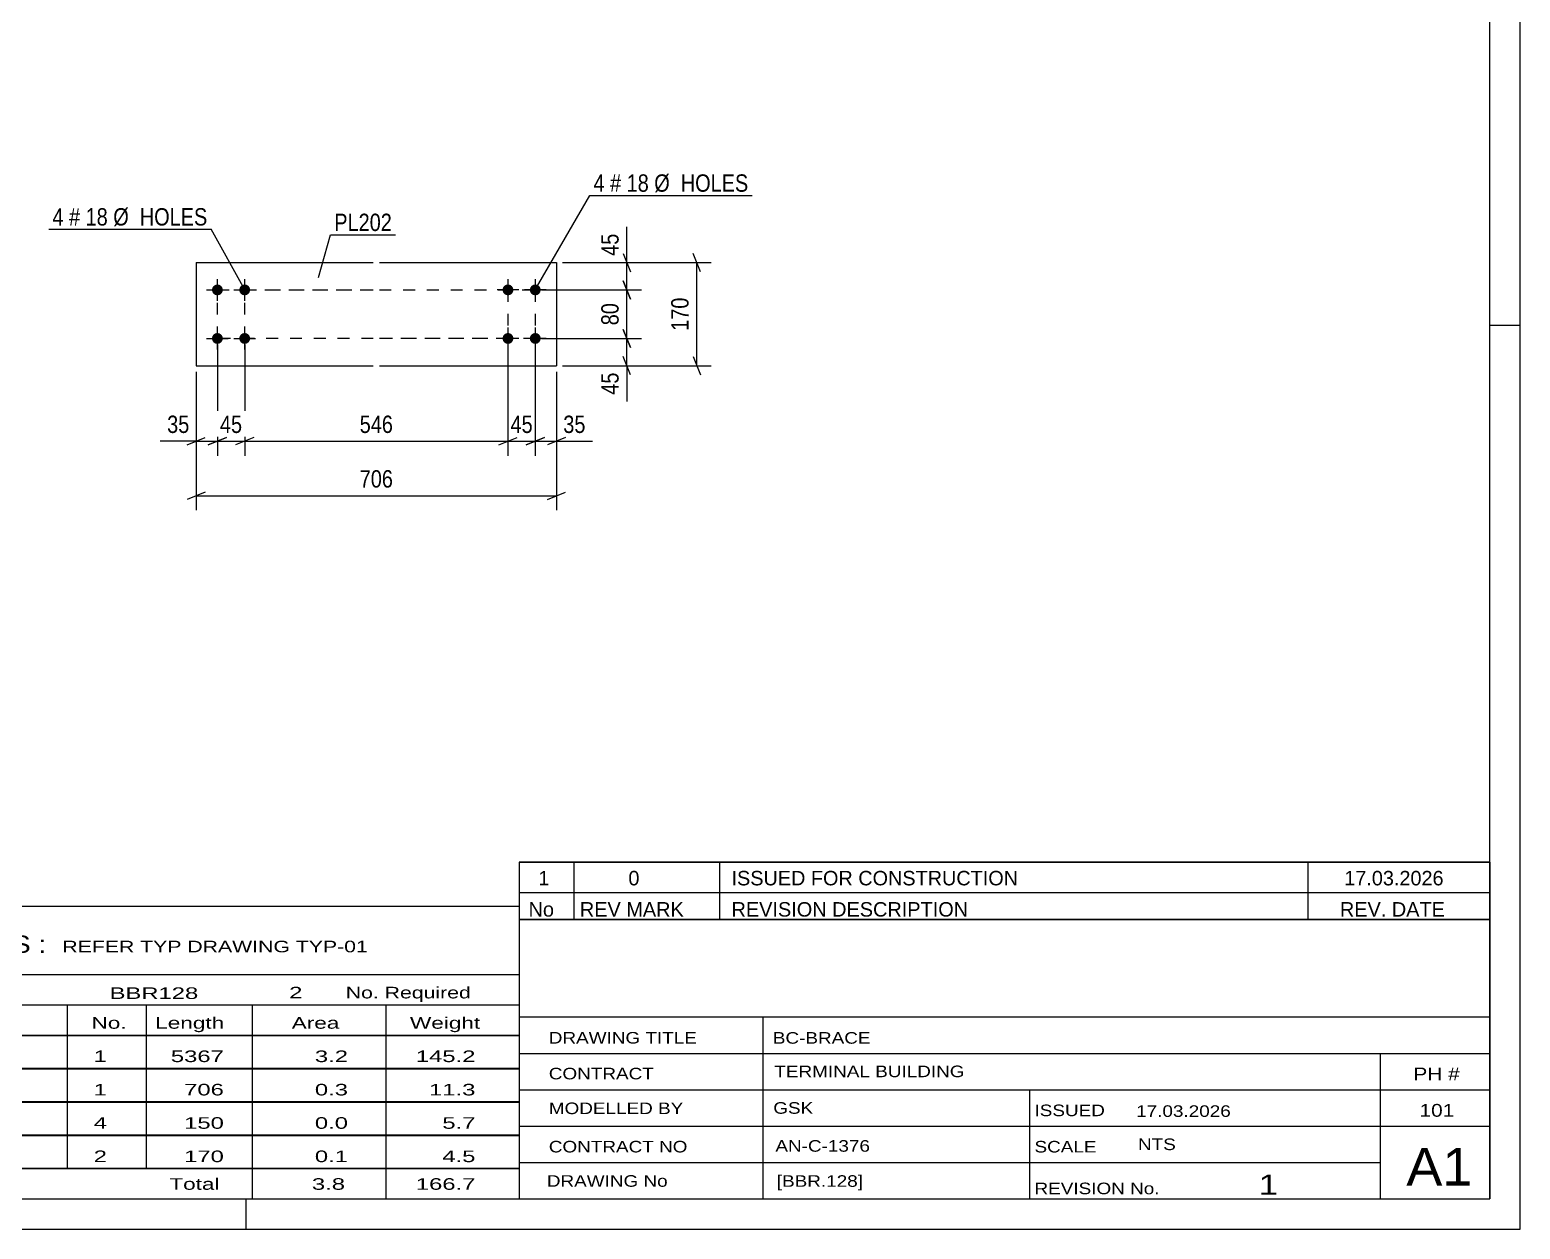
# Model space of a CAD drawing. Header units: millimetres. Extents: x 0 to 594, y 0 to 420.
# Drawn here: x 348.3 to 594, y 0 to 197.8 of the extents above; entities that cross this region are included whole.
import ezdxf

# ---------------------------------------------------------------- set-up
doc = ezdxf.new("R2010")
doc.units = ezdxf.units.MM
doc.linetypes.add('DXK_LINE_DOT2', pattern=[3.9198, 1.9599, -1.9599])
doc.styles.add('Arial Narrow', font='ARIALN.TTF', dxfattribs={"height": 0.2})

# ---------------------------------------------------------------- blocks, each defined once
blk = doc.blocks.new('Unknown-580610656-1130')
at = {"color": 5, "linetype": 'Continuous'}
for p, q in [((594, 0), (594, 420)), ((589, 5), (589, 415)), ((594, 149), (589, 149)), ((5, 5), (589, 5)), ((384, 0), (384, 5)), ((0, 0), (594, 0))]:
    blk.add_line(p, q, dxfattribs=at)
blk = doc.blocks.new('Bolt-580610656-2463 - 2457')
at = {"linetype": 'Continuous'}
for points in [[(379.25, 155.79, -1), (379.25, 153.99, -1)], [(383.75, 155.79, -1), (383.75, 153.99, -1)], [(379.25, 147.79, -1), (379.25, 145.99, -1)], [(383.75, 147.79, -1), (383.75, 145.99, -1)]]:
    blk.add_hatch(color=1, dxfattribs=at).paths.add_polyline_path(points)
at = {"color": 1, "linetype": 'Continuous'}
for p, q in [((377.45, 154.89), (381.05, 154.89)), ((379.25, 153.09), (379.25, 156.69)), ((381.95, 154.89), (385.55, 154.89)), ((383.75, 153.09), (383.75, 156.69)), ((379.25, 145.09), (379.25, 148.69)), ((383.75, 145.09), (383.75, 148.69)), ((377.45, 146.89), (381.05, 146.89)), ((381.95, 146.89), (385.55, 146.89))]:
    blk.add_line(p, q, dxfattribs=at)
blk = doc.blocks.new('Bolt-580610656-2468 - 2457')
at = {"linetype": 'Continuous'}
for points in [[(427.15, 153.99, -1), (427.15, 155.79, -1)], [(431.65, 153.99, -1), (431.65, 155.79, -1)], [(427.15, 145.99, -1), (427.15, 147.79, -1)], [(431.65, 145.99, -1), (431.65, 147.79, -1)]]:
    blk.add_hatch(color=1, dxfattribs=at).paths.add_polyline_path(points)
at = {"color": 1, "linetype": 'Continuous'}
for p, q in [((428.95, 154.89), (425.35, 154.89)), ((427.15, 156.69), (427.15, 153.09)), ((433.45, 154.89), (429.85, 154.89)), ((431.65, 156.69), (431.65, 153.09)), ((427.15, 148.69), (427.15, 145.09)), ((431.65, 148.69), (431.65, 145.09)), ((428.95, 146.89), (425.35, 146.89)), ((433.45, 146.89), (429.85, 146.89))]:
    blk.add_line(p, q, dxfattribs=at)
blk = doc.blocks.new('Part-580610656-2473 - 2457')
at = {"color": 2, "linetype": 'Continuous'}
for p, q in [((375.75, 159.39), (375.75, 142.39)), ((375.75, 159.39), (404.95, 159.39)), ((405.95, 159.39), (435.15, 159.39)), ((435.15, 159.39), (435.15, 142.39)), ((375.75, 142.39), (404.95, 142.39)), ((405.95, 142.39), (435.15, 142.39))]:
    blk.add_line(p, q, dxfattribs=at)
blk = doc.blocks.new('Rectangle-580610656-2559 - 2457')
at = {"color": 1, "linetype": 'DXK_LINE_DOT2'}
for p, q in [((379.25, 154.89), (404.95, 154.89)), ((379.25, 146.89), (379.25, 154.89)), ((405.95, 154.89), (431.65, 154.89)), ((431.65, 154.89), (431.65, 146.89)), ((404.95, 146.89), (379.25, 146.89)), ((431.65, 146.89), (405.95, 146.89))]:
    blk.add_line(p, q, dxfattribs=at)
blk = doc.blocks.new('Rectangle-580610656-2549 - 2457')
at = {"color": 1, "linetype": 'DXK_LINE_DOT2'}
for p, q in [((383.75, 154.89), (404.95, 154.89)), ((383.75, 146.89), (383.75, 154.89)), ((405.95, 154.89), (427.15, 154.89)), ((427.15, 154.89), (427.15, 146.89)), ((404.95, 146.89), (383.75, 146.89)), ((427.15, 146.89), (405.95, 146.89))]:
    blk.add_line(p, q, dxfattribs=at)
blk = doc.blocks.new('StraightDimension-580610656-2528 - 2457')
at = {"color": 7, "linetype": 'Continuous'}
for p, q in [((427.15, 145.89), (427.15, 127.55)), ((431.65, 145.89), (431.65, 127.55)), ((425.65, 129.35), (428.65, 130.55)), ((433.15, 130.55), (430.15, 129.35)), ((427.15, 129.95), (431.65, 129.95))]:
    blk.add_line(p, q, dxfattribs=at)
at = {"color": 0}
blk.add_wipeout([(431.83, 130.7), (431.83, 134.9), (426.97, 134.9), (426.97, 130.7)], dxfattribs=at)
at = {"color": 3, "style": 'Arial Narrow'}
blk.add_text('45', height=2.863, dxfattribs=at).set_placement((427.57, 131.3))
blk = doc.blocks.new('StraightDimension-580610656-2476 - 2457')
at = {"color": 7, "linetype": 'Continuous'}
for p, q in [((446.14, 160.89), (447.34, 157.89)), ((436.15, 159.39), (449.14, 159.39)), ((446.74, 154.89), (446.74, 159.39)), ((432.65, 154.89), (449.14, 154.89)), ((447.34, 153.39), (446.14, 156.39))]:
    blk.add_line(p, q, dxfattribs=at)
at = {"color": 0}
blk.add_wipeout([(445.99, 164.77), (441.79, 164.77), (441.79, 159.91), (445.99, 159.91)], dxfattribs=at)
at = {"color": 7, "linetype": 'Continuous'}
blk.add_line((446.74, 159.39), (446.74, 165.3), dxfattribs=at)
blk.add_line((446.74, 159.39), (446.74, 165.3), dxfattribs=at)
at = {"color": 3, "style": 'Arial Narrow'}
blk.add_text('45', height=2.863, rotation=90.0002, dxfattribs=at).set_placement((445.39, 160.51))
blk = doc.blocks.new('StraightDimension-580610656-2484 - 2457')
at = {"color": 7, "linetype": 'Continuous'}
for p, q in [((432.65, 154.89), (449.14, 154.89)), ((446.14, 156.39), (447.34, 153.39)), ((446.74, 146.89), (446.74, 154.89)), ((447.34, 145.39), (446.14, 148.39)), ((432.65, 146.89), (449.14, 146.89))]:
    blk.add_line(p, q, dxfattribs=at)
at = {"color": 0}
blk.add_wipeout([(445.99, 153.32), (441.79, 153.32), (441.79, 148.46), (445.99, 148.46)], dxfattribs=at)
at = {"color": 3, "style": 'Arial Narrow'}
blk.add_text('80', height=2.863, rotation=90.0002, dxfattribs=at).set_placement((445.39, 149.06))
blk = doc.blocks.new('StraightDimension-580610656-2492 - 2457')
at = {"color": 7, "linetype": 'Continuous'}
for p, q in [((446.14, 148.39), (447.34, 145.39)), ((432.65, 146.89), (449.14, 146.89)), ((446.74, 142.39), (446.74, 146.89)), ((447.34, 140.89), (446.14, 143.89)), ((436.15, 142.39), (449.14, 142.39))]:
    blk.add_line(p, q, dxfattribs=at)
at = {"color": 0}
blk.add_wipeout([(445.99, 141.86), (441.79, 141.86), (441.79, 137.01), (445.99, 137.01)], dxfattribs=at)
at = {"color": 7, "linetype": 'Continuous'}
blk.add_line((446.74, 142.39), (446.74, 136.48), dxfattribs=at)
blk.add_line((446.74, 142.39), (446.74, 136.48), dxfattribs=at)
at = {"color": 3, "style": 'Arial Narrow'}
blk.add_text('45', height=2.863, rotation=90.0002, dxfattribs=at).set_placement((445.39, 137.61))
blk = doc.blocks.new('StraightDimension-580610656-2499 - 2457')
at = {"color": 7, "linetype": 'Continuous'}
for p, q in [((458.87, 157.89), (457.67, 160.89)), ((436.15, 159.39), (460.67, 159.39)), ((458.27, 142.39), (458.27, 159.39)), ((457.67, 143.89), (458.87, 140.89)), ((436.15, 142.39), (460.67, 142.39))]:
    blk.add_line(p, q, dxfattribs=at)
at = {"color": 0}
blk.add_wipeout([(457.52, 154.23), (453.32, 154.23), (453.32, 147.55), (457.52, 147.55)], dxfattribs=at)
at = {"color": 3, "style": 'Arial Narrow'}
blk.add_text('170', height=2.863, rotation=90.0002, dxfattribs=at).set_placement((456.92, 148.15))
blk = doc.blocks.new('StraightDimension-580610656-2508 - 2457')
at = {"color": 7, "linetype": 'Continuous'}
for p, q in [((431.65, 145.89), (431.65, 127.55)), ((435.15, 141.39), (435.15, 127.55)), ((430.15, 129.35), (433.15, 130.55)), ((436.65, 130.55), (433.65, 129.35)), ((431.65, 129.95), (435.15, 129.95))]:
    blk.add_line(p, q, dxfattribs=at)
at = {"color": 0}
blk.add_wipeout([(440.53, 130.7), (440.53, 134.9), (435.67, 134.9), (435.67, 130.7)], dxfattribs=at)
at = {"color": 7, "linetype": 'Continuous'}
blk.add_line((435.15, 129.95), (441.06, 129.95), dxfattribs=at)
blk.add_line((435.15, 129.95), (441.06, 129.95), dxfattribs=at)
at = {"color": 3, "style": 'Arial Narrow'}
blk.add_text('35', height=2.863, dxfattribs=at).set_placement((436.27, 131.3))
blk = doc.blocks.new('StraightDimension-580610656-2514 - 2457')
at = {"color": 7, "linetype": 'Continuous'}
for p, q in [((379.25, 145.89), (379.25, 127.55)), ((375.75, 141.39), (375.75, 127.55)), ((374.25, 129.35), (377.25, 130.55)), ((380.75, 130.55), (377.75, 129.35)), ((375.75, 129.95), (379.25, 129.95))]:
    blk.add_line(p, q, dxfattribs=at)
at = {"color": 0}
blk.add_wipeout([(375.22, 130.7), (375.22, 134.9), (370.37, 134.9), (370.37, 130.7)], dxfattribs=at)
at = {"color": 7, "linetype": 'Continuous'}
blk.add_line((375.75, 129.95), (369.84, 129.95), dxfattribs=at)
blk.add_line((375.75, 129.95), (369.84, 129.95), dxfattribs=at)
at = {"color": 3, "style": 'Arial Narrow'}
blk.add_text('35', height=2.863, dxfattribs=at).set_placement((370.97, 131.3))
blk = doc.blocks.new('StraightDimension-580610656-2520 - 2457')
at = {"color": 7, "linetype": 'Continuous'}
for p, q in [((383.75, 145.89), (383.75, 127.55)), ((427.15, 145.89), (427.15, 127.55)), ((385.25, 130.55), (382.25, 129.35)), ((425.65, 129.35), (428.65, 130.55)), ((383.75, 129.95), (427.15, 129.95))]:
    blk.add_line(p, q, dxfattribs=at)
at = {"color": 0}
blk.add_wipeout([(408.79, 130.7), (408.79, 134.9), (402.11, 134.9), (402.11, 130.7)], dxfattribs=at)
at = {"color": 3, "style": 'Arial Narrow'}
blk.add_text('546', height=2.863, dxfattribs=at).set_placement((402.71, 131.3))
blk = doc.blocks.new('StraightDimension-580610656-2536 - 2457')
at = {"color": 7, "linetype": 'Continuous'}
for p, q in [((379.25, 145.89), (379.25, 127.55)), ((383.75, 145.89), (383.75, 127.55)), ((377.75, 129.35), (380.75, 130.55)), ((385.25, 130.55), (382.25, 129.35)), ((379.25, 129.95), (383.75, 129.95))]:
    blk.add_line(p, q, dxfattribs=at)
at = {"color": 0}
blk.add_wipeout([(383.93, 130.7), (383.93, 134.9), (379.07, 134.9), (379.07, 130.7)], dxfattribs=at)
at = {"color": 3, "style": 'Arial Narrow'}
blk.add_text('45', height=2.863, dxfattribs=at).set_placement((379.67, 131.3))
blk = doc.blocks.new('StraightDimension-580610656-2545 - 2457')
at = {"color": 7, "linetype": 'Continuous'}
for p, q in [((375.75, 141.39), (375.75, 118.55)), ((435.15, 141.39), (435.15, 118.55)), ((377.25, 121.55), (374.25, 120.35)), ((375.75, 120.95), (435.15, 120.95)), ((433.65, 120.35), (436.65, 121.55))]:
    blk.add_line(p, q, dxfattribs=at)
at = {"color": 0}
blk.add_wipeout([(408.79, 121.7), (408.79, 125.9), (402.11, 125.9), (402.11, 121.7)], dxfattribs=at)
at = {"color": 3, "style": 'Arial Narrow'}
blk.add_text('706', height=2.863, dxfattribs=at).set_placement((402.71, 122.3))
blk = doc.blocks.new('Unknown-580610656-4184')
at = {"color": 7, "linetype": 'Continuous'}
for p, q in [((429, 51.05), (429, 5)), ((429, 51.05), (589, 51.05)), ((589, 51), (589, 5)), ((429, 35), (589, 35)), ((469.14, 35), (469.14, 5)), ((429, 29), (589, 29)), ((571, 5.05), (571, 29.05)), ((429, 23), (589, 23)), ((513.14, 23), (513.14, 5)), ((429, 17), (589, 17)), ((429, 11), (571, 11)), ((429, 5), (589, 5))]:
    blk.add_line(p, q, dxfattribs=at)
at = {"color": 7, "style": 'Arial Narrow'}
for s, height, width, p in [('DRAWING TITLE', 1.9089, 1.425378, (433.88, 30.61)), ('BC-BRACE', 1.909, 1.425378, (470.81, 30.59)), ('CONTRACT', 1.909, 1.425378, (433.88, 24.71)), ('TERMINAL BUILDING', 1.9089, 1.425378, (471.06, 25.07)), ('MODELLED BY', 1.9089, 1.425378, (433.88, 18.98)), ('GSK', 1.909, 1.425378, (470.88, 19.04)), ('ISSUED', 1.909, 1.425378, (513.94, 18.64)), ('17.03.2026', 1.909, 1.425378, (530.69, 18.52)), ('CONTRACT NO', 1.9089, 1.425378, (433.88, 12.66)), ('AN-C-1376', 1.909, 1.425378, (471.23, 12.78)), ('SCALE', 1.909, 1.425378, (513.94, 12.65)), ('A1', 6.204, 1.25, (575.24, 7.2)), ('DRAWING No', 1.909, 1.425378, (433.56, 7)), ('[BBR.128]', 1.909, 1.425378, (471.46, 6.99)), ('REVISION No.', 1.9089, 1.425378, (513.94, 5.77)), ('1', 3.34, 1.5, (550.91, 5.68))]:
    blk.add_text(s, height=height, dxfattribs=dict(at, width=width)).set_placement(p)
at = {"color": 7, "linetype": 'Continuous', "style": 'Arial Narrow'}
for s, height, width, p in [('PH #', 2.1, 1.42538, (576.4, 24.55)), ('101', 2.1, 1.42538, (577.41, 18.55)), ('NTS', 1.909, 1.425378, (531, 13.05))]:
    blk.add_text(s, height=height, dxfattribs=dict(at, width=width)).set_placement(p)
blk = doc.blocks.new('Unknown-580610656-4185')
at = {"color": 7, "linetype": 'Continuous'}
for p, q in [((429, 60.55), (589, 60.55)), ((589, 60.55), (429, 60.55)), ((429, 60.55), (429, 55.55)), ((438, 60.55), (438, 55.55)), ((462, 60.55), (462, 55.55)), ((559, 60.55), (559, 55.55)), ((589, 60.55), (589, 55.55)), ((429, 55.55), (589, 55.55)), ((429, 55.55), (429, 51.05)), ((429, 55.55), (589, 55.55)), ((438, 55.55), (438, 51.05)), ((462, 55.55), (462, 51.05)), ((559, 55.55), (559, 51.05)), ((589, 55.55), (589, 51.05)), ((589, 51.05), (429, 51.05))]:
    blk.add_line(p, q, dxfattribs=at)
at = {"color": 7, "linetype": 'Continuous', "style": 'Arial Narrow'}
for s, height, width, p in [('1', 2.39, 1.196471, (432.16, 56.7)), ('0', 2.39, 1.196471, (447, 56.7)), ('ISSUED FOR CONSTRUCTION', 2.3861, 1.196471, (464, 56.7)), ('17.03.2026', 2.386, 1.196471, (565, 56.7)), ('No', 2.386, 1.2, (430.54, 51.55)), ('REV MARK', 2.386, 1.2, (439, 51.55)), ('REVISION DESCRIPTION', 2.3861, 1.2, (464, 51.55)), ('REV. DATE', 2.386, 1.2, (564.28, 51.55))]:
    blk.add_text(s, height=height, dxfattribs=dict(at, width=width)).set_placement(p)
blk = doc.blocks.new('Unknown-580610656-4186')
at = {"color": 7, "linetype": 'Continuous'}
for p, q in [((269, 53.25), (429, 53.25)), ((269, 42), (269, 53.25)), ((429, 53.25), (429, 42)), ((269, 42), (429, 42)), ((269, 42), (269, 37)), ((429, 42), (429, 37)), ((269, 37), (429, 37)), ((269, 37), (269, 32)), ((293, 37), (293, 32)), ((328.5, 37), (328.5, 32)), ((354.5, 37), (354.5, 32)), ((367.5, 37), (367.5, 32)), ((385, 37), (385, 32)), ((407, 37), (407, 32)), ((429, 37), (429, 32)), ((269, 32), (429, 32)), ((269, 31.95), (269, 26.55)), ((269, 31.95), (429, 31.95)), ((293, 32), (293, 26.5)), ((328.5, 32), (328.5, 26.5)), ((354.5, 32), (354.5, 26.5)), ((367.5, 32), (367.5, 26.5)), ((385, 32), (385, 26.5)), ((407, 32), (407, 26.5)), ((429, 31.95), (429, 26.55)), ((269, 26.55), (429, 26.55)), ((269, 26.45), (269, 21.05)), ((269, 26.45), (429, 26.45)), ((293, 26.5), (293, 21)), ((328.5, 26.5), (328.5, 21)), ((354.5, 26.5), (354.5, 21)), ((367.5, 26.5), (367.5, 21)), ((385, 26.5), (385, 21)), ((407, 26.5), (407, 21)), ((429, 26.45), (429, 21.05)), ((269, 21.05), (429, 21.05)), ((269, 20.95), (269, 15.55)), ((269, 20.95), (429, 20.95)), ((293, 21), (293, 15.5)), ((328.5, 21), (328.5, 15.5)), ((354.5, 21), (354.5, 15.5)), ((367.5, 21), (367.5, 15.5)), ((385, 21), (385, 15.5)), ((407, 21), (407, 15.5)), ((429, 20.95), (429, 15.55)), ((269, 15.55), (429, 15.55)), ((269, 15.45), (269, 10.05)), ((269, 15.45), (429, 15.45)), ((293, 15.5), (293, 10)), ((328.5, 15.5), (328.5, 10)), ((354.5, 15.5), (354.5, 10)), ((367.5, 15.5), (367.5, 10)), ((385, 15.5), (385, 10)), ((407, 15.5), (407, 10)), ((429, 15.45), (429, 10.05)), ((269, 10.05), (429, 10.05)), ((269, 10), (429, 10)), ((269, 10), (269, 5)), ((385, 10), (385, 5)), ((407, 10), (407, 5)), ((429, 10), (429, 5)), ((269, 5), (429, 5))]:
    blk.add_line(p, q, dxfattribs=at)
at = {"color": 7, "style": 'Arial Narrow'}
for s, height, width, p in [('GENERAL NOTES & WELD DETAILS :', 2.8633, 1.4, (270.15, 45.56)), ('REFER TYP DRAWING TYP-01', 1.9089, 1.6, (353.7, 45.66)), ("MATERIAL LIST FOR ASSEMBLY MK'D", 1.9089, 1.6, (270.15, 38.06)), ('BBR128', 1.909, 1.794707, (361.48, 37.97)), ('2', 1.91, 1.794707, (391.08, 38.06)), ('No. Required', 1.9089, 1.6, (400.41, 38.06)), ('Mark', 1.909, 1.7, (270.34, 33)), ('Profile', 1.909, 1.7, (303.41, 33)), ('Material', 1.909, 1.7, (333.54, 33.06)), ('No.', 1.909, 1.7, (358.5, 33.06)), ('Length', 1.909, 1.7, (369, 33.06)), ('Area', 1.909, 1.7, (391.5, 33.06)), ('Weight', 1.909, 1.7, (411, 33.06))]:
    blk.add_text(s, height=height, dxfattribs=dict(at, width=width)).set_placement(p)
at = {"color": 7, "linetype": 'Continuous', "style": 'Arial Narrow'}
for s, height, width, p in [('BBR128', 1.909, 1.794707, (270.5, 27.56)), ('SHS150*6', 1.909, 1.794707, (295, 27.56)), ('E350', 1.909, 1.794707, (334.74, 27.56)), ('5367', 1.909, 1.794707, (371.58, 27.56)), ('3.2', 1.909, 1.794707, (395.32, 27.56)), ('145.2', 1.909, 1.794707, (411.96, 27.56)), ('1', 1.91, 1.794707, (358.86, 27.56)), ('PL202', 1.909, 1.794707, (270.5, 22.06)), ('PL12*170', 1.909, 1.794707, (295, 22.06)), ('E350', 1.909, 1.794707, (334.74, 22.06)), ('1', 1.91, 1.794707, (358.86, 22.06)), ('706', 1.909, 1.794707, (373.77, 22.06)), ('0.3', 1.909, 1.794707, (395.32, 22.06)), ('11.3', 1.909, 1.794707, (414.14, 22.06)), ('PL40', 1.909, 1.794707, (270.5, 16.56)), ('PL10*120', 1.909, 1.794707, (295, 16.56)), ('E350', 1.909, 1.794707, (334.74, 16.56)), ('4', 1.91, 1.794707, (358.86, 16.56)), ('150', 1.909, 1.794707, (373.77, 16.56)), ('0.0', 1.909, 1.794707, (395.32, 16.56)), ('5.7', 1.909, 1.794707, (416.33, 16.56)), ('PL98', 1.909, 1.794707, (270.5, 11.06)), ('PL10*170', 1.909, 1.794707, (295, 11.06)), ('E350', 1.909, 1.794707, (334.74, 11.06)), ('2', 1.91, 1.794707, (358.86, 11.06)), ('170', 1.909, 1.794707, (373.77, 11.06)), ('0.1', 1.909, 1.794707, (395.32, 11.06)), ('4.5', 1.909, 1.794707, (416.33, 11.06)), ('Total', 1.909, 1.7, (371.33, 6.5)), ('3.8', 1.909, 1.794707, (394.83, 6.5)), ('166.7', 1.909, 1.794707, (411.96, 6.5))]:
    blk.add_text(s, height=height, dxfattribs=dict(at, width=width)).set_placement(p)
blk = doc.blocks.new('Mark-580610656-2459 - 2457')
at = {"color": 0}
blk.add_wipeout([(353.9, 165.51), (353.9, 168.51), (352.07, 168.51), (352.07, 165.51)], dxfattribs=at)
blk.add_wipeout([(353.9, 165.51), (353.9, 168.51), (352.07, 168.51), (352.07, 165.51)], dxfattribs=at)
blk.add_wipeout([(356.63, 165.51), (356.63, 168.51), (354.8, 168.51), (354.8, 165.51)], dxfattribs=at)
blk.add_wipeout([(356.63, 165.51), (356.63, 168.51), (354.8, 168.51), (354.8, 165.51)], dxfattribs=at)
at = {"color": 3, "style": 'Arial Narrow'}
blk.add_text('4', height=2.86, dxfattribs=at).set_placement((352.07, 165.51))
at = {"color": 0}
blk.add_wipeout([(361.19, 165.51), (361.19, 168.51), (357.53, 168.51), (357.53, 165.51)], dxfattribs=at)
blk.add_wipeout([(361.19, 165.51), (361.19, 168.51), (357.53, 168.51), (357.53, 165.51)], dxfattribs=at)
at = {"color": 3, "style": 'Arial Narrow'}
blk.add_text('#', height=2.86, dxfattribs=at).set_placement((354.8, 165.51))
at = {"color": 0}
blk.add_wipeout([(377.61, 165.51), (377.61, 168.51), (362.09, 168.51), (362.09, 165.51)], dxfattribs=at)
blk.add_wipeout([(377.61, 165.51), (377.61, 168.51), (362.09, 168.51), (362.09, 165.51)], dxfattribs=at)
at = {"color": 7, "linetype": 'Continuous'}
for p in [(351.47, 164.91), (383.75, 154.89)]:
    blk.add_line(p, (378.21, 164.91), dxfattribs=at)
at = {"color": 3, "style": 'Arial Narrow'}
for s, p in [('18', (357.53, 165.51)), ('Ø  HOLES', (362.09, 165.51))]:
    blk.add_text(s, height=2.863, dxfattribs=at).set_placement(p)
blk = doc.blocks.new('Mark-580610656-2464 - 2457')
at = {"color": 0}
blk.add_wipeout([(443.08, 171.08), (443.08, 174.08), (441.25, 174.08), (441.25, 171.08)], dxfattribs=at)
blk.add_wipeout([(443.08, 171.08), (443.08, 174.08), (441.25, 174.08), (441.25, 171.08)], dxfattribs=at)
at = {"color": 7, "linetype": 'Continuous'}
blk.add_line((431.65, 154.89), (440.65, 170.48), dxfattribs=at)
at = {"color": 0}
blk.add_wipeout([(445.81, 171.08), (445.81, 174.08), (443.98, 174.08), (443.98, 171.08)], dxfattribs=at)
blk.add_wipeout([(445.81, 171.08), (445.81, 174.08), (443.98, 174.08), (443.98, 171.08)], dxfattribs=at)
at = {"color": 3, "style": 'Arial Narrow'}
blk.add_text('4', height=2.86, dxfattribs=at).set_placement((441.25, 171.08))
at = {"color": 0}
blk.add_wipeout([(450.36, 171.08), (450.36, 174.08), (446.71, 174.08), (446.71, 171.08)], dxfattribs=at)
blk.add_wipeout([(450.36, 171.08), (450.36, 174.08), (446.71, 174.08), (446.71, 171.08)], dxfattribs=at)
at = {"color": 3, "style": 'Arial Narrow'}
blk.add_text('#', height=2.86, dxfattribs=at).set_placement((443.98, 171.08))
at = {"color": 0}
blk.add_wipeout([(466.79, 171.08), (466.79, 174.08), (451.26, 174.08), (451.26, 171.08)], dxfattribs=at)
blk.add_wipeout([(466.79, 171.08), (466.79, 174.08), (451.26, 174.08), (451.26, 171.08)], dxfattribs=at)
at = {"color": 7, "linetype": 'Continuous'}
blk.add_line((440.65, 170.48), (467.39, 170.48), dxfattribs=at)
at = {"color": 3, "style": 'Arial Narrow'}
for s, p in [('18', (446.71, 171.08)), ('Ø  HOLES', (451.26, 171.08))]:
    blk.add_text(s, height=2.863, dxfattribs=at).set_placement(p)
blk = doc.blocks.new('Mark-580610656-2469 - 2457')
at = {"color": 0}
blk.add_wipeout([(408.03, 164.6), (408.03, 167.6), (398.52, 167.6), (398.52, 164.6)], dxfattribs=at)
blk.add_wipeout([(408.03, 164.6), (408.03, 167.6), (398.52, 167.6), (398.52, 164.6)], dxfattribs=at)
at = {"color": 30, "linetype": 'Continuous'}
for p, q in [((395.94, 156.94), (397.92, 164)), ((397.92, 164), (408.63, 164))]:
    blk.add_line(p, q, dxfattribs=at)
at = {"color": 3, "style": 'Arial Narrow'}
blk.add_text('PL202', height=2.863, dxfattribs=at).set_placement((398.52, 164.6))

msp = doc.modelspace()

# ---------------------------------------------------------------- block references
for name in ['Unknown-580610656-1130', 'Part-580610656-2473 - 2457', 'Bolt-580610656-2463 - 2457', 'Rectangle-580610656-2559 - 2457', 'Rectangle-580610656-2549 - 2457', 'Bolt-580610656-2468 - 2457', 'Unknown-580610656-4185', 'Unknown-580610656-4186', 'Unknown-580610656-4184']:
    msp.add_blockref(name, (0, 0))

# ---------------------------------------------------------------- next in the draw order: block references
for name in ['Mark-580610656-2459 - 2457', 'Mark-580610656-2469 - 2457', 'StraightDimension-580610656-2476 - 2457', 'StraightDimension-580610656-2514 - 2457', 'StraightDimension-580610656-2528 - 2457']:
    msp.add_blockref(name, (0, 0))

# ---------------------------------------------------------------- next in the draw order: block references
for name in ['StraightDimension-580610656-2484 - 2457', 'StraightDimension-580610656-2520 - 2457']:
    msp.add_blockref(name, (0, 0))

# ---------------------------------------------------------------- next in the draw order: block references
for name in ['StraightDimension-580610656-2492 - 2457', 'StraightDimension-580610656-2536 - 2457']:
    msp.add_blockref(name, (0, 0))

# ---------------------------------------------------------------- next in the draw order: block references
msp.add_blockref('StraightDimension-580610656-2499 - 2457', (0, 0))

# ---------------------------------------------------------------- next in the draw order: block references
for name in ['Mark-580610656-2464 - 2457', 'StraightDimension-580610656-2508 - 2457']:
    msp.add_blockref(name, (0, 0))

# ---------------------------------------------------------------- next in the draw order: block references
msp.add_blockref('StraightDimension-580610656-2545 - 2457', (0, 0))

doc.saveas('drawing.dxf')
